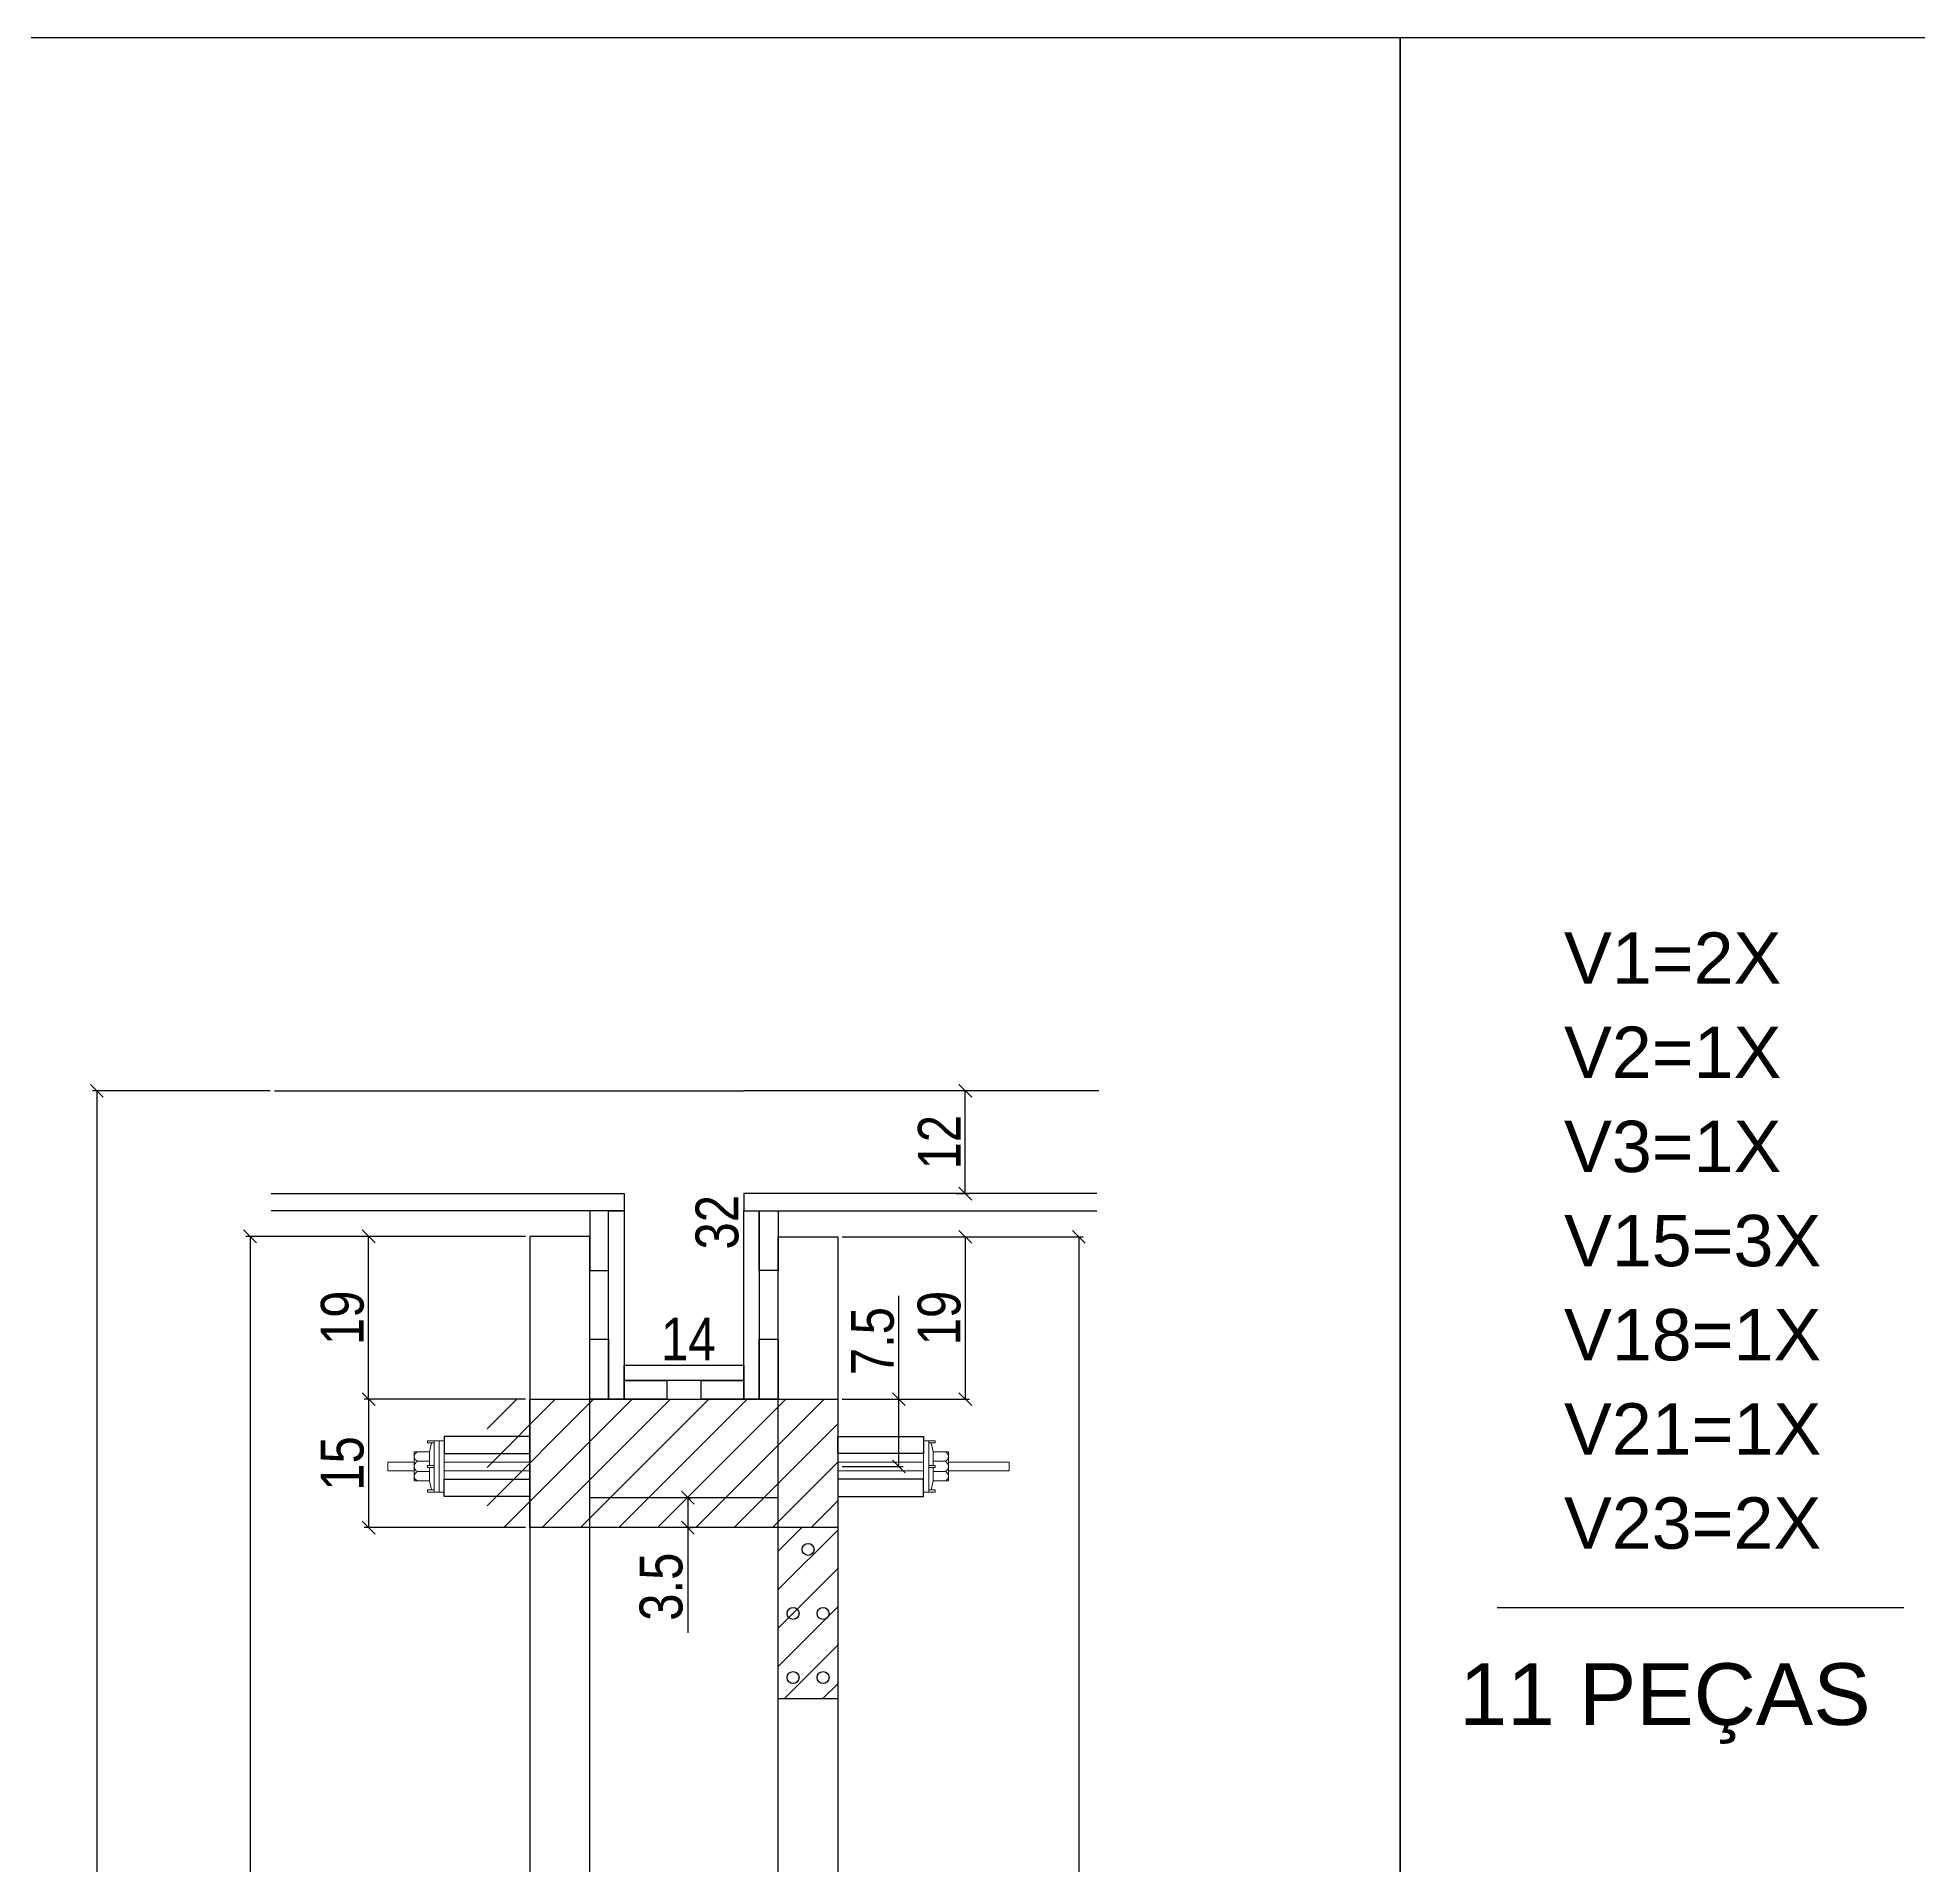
# Model space of a CAD drawing. Extents: x 15230 to 21256, y 3128 to 7338.
# Drawn here: x 16477.6 to 16917.1, y 4014.3 to 4441.3 of the extents above; entities that cross this region are included whole.
import ezdxf

# ---------------------------------------------------------------- set-up
doc = ezdxf.new("R2010")
doc.units = 0
doc.layers.add('BARRA_ANCORAGEM', color=1, linetype='Continuous', lineweight=15)
for name, color, linetype in [('COTA', 241, 'Continuous'), ('TIRAS REESCORAMENTO', 252, 'Continuous'), ('VIGAS', 3, 'Continuous')]:
    doc.layers.add(name, color=color, linetype=linetype)
doc.styles.add('COTA TECNICA 2X', font='techl___.ttf', dxfattribs={"height": 10})
doc.styles.add('R80-50', font='arial.ttf', dxfattribs={"height": 10})
doc.dimstyles.new('SECAO', dxfattribs={"dimscale": 0.333333, "dimtxt": 5, "dimasz": 9, "dimexe": 3, "dimexo": 3, "dimgap": 3, "dimtad": 1, "dimdec": 1, "dimlfac": 0.5, "dimzin": 12, "dimdsep": 46, "dimtxsty": 'COTA TECNICA 2X', "dimblk1": 'OBLIQUE', "dimblk2": 'OBLIQUE', "dimsah": 1, "dimcen": 0.9, "dimclrd": 4, "dimclre": 4, "dimclrt": 240, "dimadec": 1, "dimazin": 3, "dimtfac": 1, "dimtdec": 1, "dimtmove": 0, "dimatfit": 3, "dimfxl": 1, "dimtolj": 1, "dimtzin": 12, "dimarcsym": 0})

# ---------------------------------------------------------------- blocks, each defined once
blk = doc.blocks.new('_Oblique')
at = {"color": 0, "linetype": 'ByBlock', "lineweight": -2}
blk.add_line((-0.5, -0.5), (0.5, 0.5), dxfattribs=at)
blk = doc.blocks.new('*D159')
at = {"layer": 'COTA', "color": 4, "lineweight": -2, "transparency": 16777216}
for p, q in [((16591.6, 4161.21), (16526.19, 4161.21)), ((16527.19, 4161.21), (16527.19, 3671.12)), ((16591.6, 3671.12), (16526.19, 3671.12))]:
    blk.add_line(p, q, dxfattribs=at)
at = {"layer": 'DEFPOINTS', "color": 0, "transparency": 16777216}
for p in [(16592.6, 4161.21), (16527.19, 3671.12), (16592.6, 3671.12)]:
    blk.add_point(p, dxfattribs=at)
at = {"layer": 'COTA', "color": 4, "lineweight": -2, "transparency": 16777216, "xscale": 3, "yscale": 3, "zscale": 3}
for p, rotation in [((16527.19, 4161.21), 90), ((16527.19, 3671.12), 270)]:
    blk.add_blockref('_Oblique', p, dxfattribs=dict(at, rotation=rotation))
at = {"layer": 'COTA', "color": 240, "transparency": 16777216, "insert": (16521.08, 3916.17), "char_height": 10, "attachment_point": 5, "rotation": 90, "style": 'COTA TECNICA 2X'}
blk.add_mtext('\\A1;245', dxfattribs=at)
blk = doc.blocks.new('*D165')
at = {"layer": 'COTA', "color": 4, "lineweight": -2, "transparency": 16777216}
for p, q in [((16591.6, 4161.21), (16553.9, 4161.21)), ((16554.9, 4123.16), (16554.9, 4161.21)), ((16591.6, 4123.16), (16553.9, 4123.16))]:
    blk.add_line(p, q, dxfattribs=at)
at = {"layer": 'DEFPOINTS', "color": 0, "transparency": 16777216}
for p in [(16554.9, 4161.21), (16592.6, 4161.21), (16592.6, 4123.16)]:
    blk.add_point(p, dxfattribs=at)
at = {"layer": 'COTA', "color": 4, "lineweight": -2, "transparency": 16777216, "xscale": 3, "yscale": 3, "zscale": 3}
for p, rotation in [((16554.9, 4161.21), 90), ((16554.9, 4123.16), 270)]:
    blk.add_blockref('_Oblique', p, dxfattribs=dict(at, rotation=rotation))
at = {"layer": 'COTA', "color": 240, "transparency": 16777216, "insert": (16548.81, 4142.19), "char_height": 10, "attachment_point": 5, "rotation": 90, "style": 'COTA TECNICA 2X'}
blk.add_mtext('\\A1;19', dxfattribs=at)
blk = doc.blocks.new('*D166')
at = {"layer": 'COTA', "color": 4, "lineweight": -2, "transparency": 16777216}
for p, q in [((16665.6, 4161.09), (16695.35, 4161.09)), ((16694.35, 4161.09), (16694.35, 4123.16)), ((16665.6, 4123.16), (16695.35, 4123.16))]:
    blk.add_line(p, q, dxfattribs=at)
at = {"layer": 'DEFPOINTS', "color": 0, "transparency": 16777216}
for p in [(16664.6, 4161.09), (16664.6, 4123.16), (16694.35, 4123.16)]:
    blk.add_point(p, dxfattribs=at)
at = {"layer": 'COTA', "color": 4, "lineweight": -2, "transparency": 16777216, "xscale": 3, "yscale": 3, "zscale": 3}
for p, rotation in [((16694.35, 4161.09), 90), ((16694.35, 4123.16), 270)]:
    blk.add_blockref('_Oblique', p, dxfattribs=dict(at, rotation=rotation))
at = {"layer": 'COTA', "color": 240, "transparency": 16777216, "insert": (16688.26, 4142.13), "char_height": 10, "attachment_point": 5, "rotation": 90, "style": 'COTA TECNICA 2X'}
blk.add_mtext('\\A1;19', dxfattribs=at)
blk = doc.blocks.new('*D167')
at = {"layer": 'COTA', "color": 4, "lineweight": -2, "transparency": 16777216}
for p, q in [((16531.91, 4195.21), (16490.4, 4195.21)), ((16491.4, 4195.21), (16491.4, 3651.12)), ((16591.6, 3651.12), (16490.4, 3651.12))]:
    blk.add_line(p, q, dxfattribs=at)
at = {"layer": 'DEFPOINTS', "color": 0, "transparency": 16777216}
for p in [(16532.91, 4195.21), (16491.4, 3651.12), (16592.6, 3651.12)]:
    blk.add_point(p, dxfattribs=at)
at = {"layer": 'COTA', "color": 4, "lineweight": -2, "transparency": 16777216, "xscale": 3, "yscale": 3, "zscale": 3}
for p, rotation in [((16491.4, 4195.21), 90), ((16491.4, 3651.12), 270)]:
    blk.add_blockref('_Oblique', p, dxfattribs=dict(at, rotation=rotation))
at = {"layer": 'COTA', "color": 240, "transparency": 16777216, "insert": (16485.32, 3923.17), "char_height": 10, "attachment_point": 5, "rotation": 90, "style": 'COTA TECNICA 2X'}
blk.add_mtext('\\A1;272', dxfattribs=at)
blk = doc.blocks.new('*D169')
at = {"layer": 'DEFPOINTS', "color": 0, "transparency": 16777216}
for p in [(16629.63, 4195.21), (16642.6, 4195.21), (16629.63, 4131.16)]:
    blk.add_point(p, dxfattribs=at)
at = {"layer": 'COTA', "color": 240, "transparency": 16777216, "insert": (16636.38, 4164.51), "char_height": 10, "attachment_point": 5, "rotation": 90, "style": 'COTA TECNICA 2X'}
blk.add_mtext('\\A1;32', dxfattribs=at)
blk = doc.blocks.new('*D170')
at = {"layer": 'DEFPOINTS', "color": 0, "transparency": 16777216}
for p in [(16614.6, 4131.16), (16642.6, 4131.16), (16642.6, 4131.16)]:
    blk.add_point(p, dxfattribs=at)
at = {"layer": 'COTA', "color": 240, "transparency": 16777216, "insert": (16629.63, 4137.24), "char_height": 10, "attachment_point": 5, "style": 'COTA TECNICA 2X'}
blk.add_mtext('\\A1;14', dxfattribs=at)
blk = doc.blocks.new('*D172')
at = {"layer": 'COTA', "color": 4, "lineweight": -2, "transparency": 16777216}
for p, q in [((16694.35, 4171.21), (16694.35, 4195.21)), ((16695.35, 4195.21), (16695.35, 4195.21)), ((16692.19, 4171.21), (16695.35, 4171.21))]:
    blk.add_line(p, q, dxfattribs=at)
at = {"layer": 'DEFPOINTS', "color": 0, "transparency": 16777216}
for p in [(16694.35, 4195.21), (16694.35, 4195.21), (16691.19, 4171.21)]:
    blk.add_point(p, dxfattribs=at)
at = {"layer": 'COTA', "color": 4, "lineweight": -2, "transparency": 16777216, "xscale": 3, "yscale": 3, "zscale": 3}
for p, rotation in [((16694.35, 4195.21), 90), ((16694.35, 4171.21), 270)]:
    blk.add_blockref('_Oblique', p, dxfattribs=dict(at, rotation=rotation))
at = {"layer": 'COTA', "color": 240, "transparency": 16777216, "insert": (16688.29, 4183.21), "char_height": 10, "attachment_point": 5, "rotation": 90, "style": 'COTA TECNICA 2X'}
blk.add_mtext('\\A1;12', dxfattribs=at)
blk = doc.blocks.new('*D173')
at = {"layer": 'COTA', "color": 4, "lineweight": -2, "transparency": 16777216}
for p, q in [((16666.6, 4161.09), (16721.89, 4161.09)), ((16720.89, 4161.09), (16720.89, 3671.12)), ((16666.6, 3671.12), (16721.89, 3671.12))]:
    blk.add_line(p, q, dxfattribs=at)
at = {"layer": 'DEFPOINTS', "color": 0, "transparency": 16777216}
for p in [(16665.6, 4161.09), (16665.6, 3671.12), (16720.89, 3671.12)]:
    blk.add_point(p, dxfattribs=at)
at = {"layer": 'COTA', "color": 4, "lineweight": -2, "transparency": 16777216, "xscale": 3, "yscale": 3, "zscale": 3}
for p, rotation in [((16720.89, 4161.09), 90), ((16720.89, 3671.12), 270)]:
    blk.add_blockref('_Oblique', p, dxfattribs=dict(at, rotation=rotation))
at = {"layer": 'COTA', "color": 240, "transparency": 16777216, "insert": (16714.78, 3916.1), "char_height": 10, "attachment_point": 5, "rotation": 90, "style": 'COTA TECNICA 2X'}
blk.add_mtext('\\A1;245', dxfattribs=at)
blk = doc.blocks.new('*D175')
at = {"layer": 'COTA', "color": 4, "lineweight": -2, "transparency": 16777216}
for p, q in [((16591.6, 4123.16), (16553.9, 4123.16)), ((16554.9, 4123.16), (16554.9, 4093.16)), ((16591.6, 4093.16), (16553.9, 4093.16))]:
    blk.add_line(p, q, dxfattribs=at)
at = {"layer": 'DEFPOINTS', "color": 0, "transparency": 16777216}
for p in [(16592.6, 4123.16), (16554.9, 4093.16), (16592.6, 4093.16)]:
    blk.add_point(p, dxfattribs=at)
at = {"layer": 'COTA', "color": 4, "lineweight": -2, "transparency": 16777216, "xscale": 3, "yscale": 3, "zscale": 3}
for p, rotation in [((16554.9, 4123.16), 90), ((16554.9, 4093.16), 270)]:
    blk.add_blockref('_Oblique', p, dxfattribs=dict(at, rotation=rotation))
at = {"layer": 'COTA', "color": 240, "transparency": 16777216, "insert": (16548.79, 4108.16), "char_height": 10, "attachment_point": 5, "rotation": 90, "style": 'COTA TECNICA 2X'}
blk.add_mtext('\\A1;15', dxfattribs=at)
blk = doc.blocks.new('A$C51C4441F')
at = {"layer": 'BARRA_ANCORAGEM'}
for p, q in [((-2.25, 3.4), (-1.79, 5.5)), ((-2.25, 3.4), (-5.81, 3.39)), ((-5.81, 3.39), (-5.81, -3.39)), ((-2.25, 1.2), (-5.02, 1.2)), ((-2.25, 3.4), (-2.25, 3.4)), ((-2.25, 3.4), (-2.25, 0.25)), ((-2.25, -3.4), (-5.81, -3.39)), ((-2.25, -1.2), (-5.02, -1.2)), ((-2.25, -0.25), (-2.25, -3.4)), ((-2.25, -3.4), (-1.79, -5.5))]:
    blk.add_line(p, q, dxfattribs=at)
for points in [[(-2.7, 6), (-1.2, 6), (-1.2, 5.5), (-2.7, 5.5)], [(-1.2, -6), (0, -6), (0, 6), (-1.2, 6)], [(-2.7, 0.25), (-1.2, 0.25), (-1.2, -0.25), (-2.7, -0.25)], [(-2.7, -6), (-1.2, -6), (-1.2, -5.5), (-2.7, -5.5)]]:
    blk.add_lwpolyline(points, close=True, dxfattribs=at)
for centre, radius, start, end in [((-4.66, 2.3), 1.15, 107.7845, 252.2718), ((-4.52, 0), 1.3, 112.648, 247.4083), ((-4.66, -2.3), 1.15, 107.7845, 252.2718)]:
    blk.add_arc(centre, radius, start, end, dxfattribs=at)
blk = doc.blocks.new('*D176')
at = {"layer": 'COTA', "color": 4, "lineweight": -2, "transparency": 16777216}
for p, q in [((16678.82, 4123.16), (16678.82, 4147.31)), ((16665.6, 4123.16), (16679.82, 4123.16)), ((16678.82, 4107.46), (16678.82, 4123.16)), ((16665.6, 4107.46), (16679.82, 4107.46))]:
    blk.add_line(p, q, dxfattribs=at)
at = {"layer": 'DEFPOINTS', "color": 0, "transparency": 16777216}
for p in [(16664.6, 4123.16), (16678.82, 4123.16), (16664.6, 4107.46)]:
    blk.add_point(p, dxfattribs=at)
at = {"layer": 'COTA', "color": 4, "lineweight": -2, "transparency": 16777216, "xscale": 3, "yscale": 3, "zscale": 3}
for p, rotation in [((16678.82, 4123.16), 90), ((16678.82, 4107.46), 270)]:
    blk.add_blockref('_Oblique', p, dxfattribs=dict(at, rotation=rotation))
at = {"layer": 'COTA', "color": 240, "transparency": 16777216, "insert": (16672.71, 4136.74), "char_height": 10, "attachment_point": 5, "rotation": 90, "style": 'COTA TECNICA 2X'}
blk.add_mtext('\\A1;7.5', dxfattribs=at)
blk = doc.blocks.new('*D177')
at = {"layer": 'COTA', "color": 4, "lineweight": -2, "transparency": 16777216}
for p, q in [((16629.52, 4100.16), (16629.52, 4093.16)), ((16629.6, 4100.16), (16630.52, 4100.16)), ((16629.52, 4093.16), (16629.52, 4068.56)), ((16629.6, 4093.16), (16630.52, 4093.16))]:
    blk.add_line(p, q, dxfattribs=at)
at = {"layer": 'DEFPOINTS', "color": 0, "transparency": 16777216}
for p in [(16628.6, 4100.16), (16628.6, 4093.16), (16629.52, 4093.16)]:
    blk.add_point(p, dxfattribs=at)
at = {"layer": 'COTA', "color": 4, "lineweight": -2, "transparency": 16777216, "xscale": 3, "yscale": 3, "zscale": 3}
for p, rotation in [((16629.52, 4100.16), 90), ((16629.52, 4093.16), 270)]:
    blk.add_blockref('_Oblique', p, dxfattribs=dict(at, rotation=rotation))
at = {"layer": 'COTA', "color": 240, "transparency": 16777216, "insert": (16623.3, 4079.36), "char_height": 10, "attachment_point": 5, "rotation": 90, "style": 'COTA TECNICA 2X'}
blk.add_mtext('\\A1;3.5', dxfattribs=at)

msp = doc.modelspace()

# ---------------------------------------------------------------- hatches: boundary and pattern name
at = {"layer": 'COTA'}
h = msp.add_hatch(dxfattribs=at)
h.set_pattern_fill('ANSI31', color=256, scale=2, style=0)
h.set_pattern_definition([(45, (-8032.354, -209173.9055), (-4.49012806, 4.49012806), [])])
h.paths.add_polyline_path([(16664.6, 4093.16), (16664.6, 4123.16), (16582.6, 4123.16), (16582.6, 4093.16)])
h = msp.add_hatch(dxfattribs=at)
h.set_pattern_fill('ANSI31', color=256, scale=2, style=0)
h.set_pattern_definition([(45, (-7009.13, -194166.246), (-4.49012806, 4.49012806), [])])
h.paths.add_polyline_path([(16650.72, 4053.14), (16664.72, 4053.14), (16664.72, 4093.08), (16650.72, 4093.08)])

# ---------------------------------------------------------------- linework, layer by layer
at = {"linetype": 'Continuous'}
for p, q in [((16592.6, 4093.16), (16592.6, 4123.16)), ((16592.6, 4123.16), (16664.6, 4123.16)), ((16664.6, 4123.16), (16664.6, 4093.16)), ((16650.6, 4100.16), (16606.6, 4100.16)), ((16664.6, 4093.16), (16592.6, 4093.16))]:
    msp.add_line(p, q, dxfattribs=at)
msp.add_line((16664.6, 4053.14), (16650.6, 4053.14))
msp.add_lwpolyline([(16592.6, 3671.12), (16606.6, 3671.12), (16606.6, 4161.21), (16592.6, 4161.21)], close=True, dxfattribs=at)
msp.add_lwpolyline([(16650.6, 4100.16), (16650.6, 4161.09), (16664.6, 4161.09), (16664.6, 3671.12), (16650.6, 3671.12), (16650.6, 4100.16)], dxfattribs=at)
for centre in [(16657.6, 4088.08), (16654.1, 4073.11), (16661.1, 4073.11), (16654.1, 4058.14), (16661.1, 4058.14)]:
    msp.add_circle(centre, 1.4)
at = {"layer": 'BARRA_ANCORAGEM'}
for points in [[(16571.4, 4113.46), (16572.6, 4113.46), (16572.6, 4101.46), (16571.4, 4101.46)], [(16685.8, 4113.46), (16684.6, 4113.46), (16684.6, 4101.46), (16685.8, 4101.46)], [(16559.4, 4106.46), (16565.58, 4106.46), (16565.58, 4108.46), (16559.4, 4108.46)], [(16572.6, 4106.46), (16592.6, 4106.46), (16592.6, 4108.46), (16572.6, 4108.46)], [(16684.6, 4106.46), (16664.6, 4106.46), (16664.6, 4108.46), (16684.6, 4108.46)], [(16690.41, 4106.46), (16704.6, 4106.46), (16704.6, 4108.46), (16690.41, 4108.46)]]:
    msp.add_lwpolyline(points, close=True, dxfattribs=at)
at = {"layer": 'TIRAS REESCORAMENTO', "linetype": 'ByBlock'}
for p, q in [((16532.91, 4195.21), (16642.6, 4195.21)), ((16725.56, 4195.21), (16642.6, 4195.21)), ((16642.6, 4167.21), (16725.08, 4167.21))]:
    msp.add_line(p, q, dxfattribs=at)
for points in [[(16532.12, 4171.21), (16614.6, 4171.21), (16614.6, 4167.21), (16532.12, 4167.21)], [(16725.08, 4171.21), (16642.6, 4171.21), (16642.6, 4167.21), (16725.08, 4167.21)], [(16614.6, 4123.16), (16611, 4123.16), (16611, 4167.21), (16614.6, 4167.21), (16614.6, 4123.16)], [(16646.2, 4123.16), (16642.6, 4123.16), (16642.6, 4167.21), (16646.2, 4167.21), (16646.2, 4123.16)]]:
    msp.add_lwpolyline(points, dxfattribs=at)
for points in [[(16606.6, 4153.21), (16611, 4153.21), (16611, 4167.21), (16606.6, 4167.21)], [(16646.2, 4167.21), (16650.6, 4167.21), (16650.6, 4153.21), (16646.2, 4153.21)], [(16606.6, 4137.16), (16611, 4137.16), (16611, 4123.16), (16606.6, 4123.16)], [(16646.2, 4137.16), (16650.6, 4137.16), (16650.6, 4123.16), (16646.2, 4123.16)], [(16642.6, 4127.56), (16614.6, 4127.56), (16614.6, 4131.16), (16642.6, 4131.16)], [(16624.6, 4127.56), (16624.6, 4123.16), (16614.6, 4123.16), (16614.6, 4127.56)], [(16642.6, 4127.56), (16642.6, 4123.16), (16632.6, 4123.16), (16632.6, 4127.56)], [(16572.6, 4110.46), (16592.6, 4110.46), (16592.6, 4114.46), (16572.6, 4114.46)], [(16684.6, 4110.46), (16664.6, 4110.46), (16664.6, 4114.46), (16684.6, 4114.46)], [(16572.6, 4104.46), (16592.6, 4104.46), (16592.6, 4100.46), (16572.6, 4100.46)], [(16684.6, 4104.46), (16664.6, 4104.46), (16664.6, 4100.46), (16684.6, 4100.46)]]:
    msp.add_lwpolyline(points, close=True, dxfattribs=at)
at = {"layer": 'VIGAS', "color": 7}
msp.add_line((16818.62, 4074.53), (16913.66, 4074.53), dxfattribs=at)
at = {"layer": 'VIGAS'}
for points in [[(16795.95, 3476.51), (16346.67, 3476.51), (16346.67, 4441.29), (16795.95, 4441.29)], [(17240.23, 3476.51), (16795.95, 3476.51), (16795.95, 4441.29), (17240.23, 4441.29)]]:
    msp.add_lwpolyline(points, close=True, dxfattribs=at)

# ---------------------------------------------------------------- block references
at = {"layer": 'BARRA_ANCORAGEM', "xscale": -1, "rotation": 180}
msp.add_blockref('A$C51C4441F', (16571.4, 4107.46), dxfattribs=at)
at = {"layer": 'BARRA_ANCORAGEM', "xscale": -1}
msp.add_blockref('A$C51C4441F', (16684.6, 4107.46), dxfattribs=at)

# ---------------------------------------------------------------- texts
at = {"layer": 'VIGAS', "color": 0, "style": 'R80-50'}
for s, p in [('V1=2X', (16834.27, 4220.23)), ('V2=1X', (16834.27, 4198.23)), ('V3=1X', (16834.27, 4176.23)), ('V15=3X', (16834.27, 4154.23)), ('V18=1X', (16834.27, 4132.23)), ('V21=1X', (16834.27, 4110.23)), ('V23=2X', (16834.27, 4088.23))]:
    msp.add_text(s, height=12, dxfattribs=at).set_placement(p)
at = {"layer": 'VIGAS', "color": 7, "insert": (16809.78, 4061.47), "char_height": 14.4, "attachment_point": 1, "style": 'R80-50'}
msp.add_mtext_dynamic_manual_height_columns('11 PEÇAS', width=162.221, gutter_width=50, heights=[0], dxfattribs=at)

# ---------------------------------------------------------------- dimensions: what is measured, and where the dimension line sits
at = {"layer": 'COTA', "color": 3}
for base, p1, p2, picture, middle in [((16491.4, 3651.12), (16532.91, 4195.21), (16592.6, 3651.12), '*D167', (16485.32, 3923.17)), ((16694.35, 4195.21), (16691.19, 4171.21), (16694.35, 4195.21), '*D172', (16688.29, 4183.21)), ((16527.19, 3671.12), (16592.6, 4161.21), (16592.6, 3671.12), '*D159', (16521.08, 3916.17)), ((16554.9, 4161.21), (16592.6, 4123.16), (16592.6, 4161.21), '*D165', (16548.81, 4142.19)), ((16694.35, 4123.16), (16664.6, 4161.09), (16664.6, 4123.16), '*D166', (16688.26, 4142.13)), ((16720.89, 3671.12), (16665.6, 4161.09), (16665.6, 3671.12), '*D173', (16714.78, 3916.1)), ((16554.9, 4093.16), (16592.6, 4123.16), (16592.6, 4093.16), '*D175', (16548.79, 4108.16)), ((16629.52, 4093.16), (16628.6, 4100.16), (16628.6, 4093.16), '*D177', (16623.3, 4079.36))]:
    dim = msp.add_linear_dim(base=base, p1=p1, p2=p2, angle=90, dimstyle='SECAO', dxfattribs=at)
    dim.commit()
    dim.dimension.update_dxf_attribs({"geometry": picture, "text_midpoint": middle})
dim = msp.add_linear_dim(base=(16642.6, 4195.21), p1=(16629.63, 4131.16), p2=(16629.63, 4195.21), angle=90, dimstyle='SECAO', override={"dimse1": 1, "dimse2": 1, "dimsd1": 1, "dimsd2": 1}, dxfattribs=at)
dim.commit()
dim.dimension.update_dxf_attribs({"geometry": '*D169', "text_midpoint": (16642.6, 4164.51), "dimtype": 160})
dim = msp.add_linear_dim(base=(16678.82, 4123.16), p1=(16664.6, 4107.46), p2=(16664.6, 4123.16), angle=90, text='7.5', dimstyle='SECAO', dxfattribs=at)
dim.commit()
dim.dimension.update_dxf_attribs({"geometry": '*D176', "text_midpoint": (16672.71, 4136.74)})
dim = msp.add_linear_dim(base=(16642.6, 4131.16), p1=(16614.6, 4131.16), p2=(16642.6, 4131.16), dimstyle='SECAO', override={"dimse1": 1, "dimse2": 1, "dimsd1": 1, "dimsd2": 1}, dxfattribs=at)
dim.commit()
dim.dimension.update_dxf_attribs({"geometry": '*D170', "text_midpoint": (16629.63, 4131.16), "dimtype": 160})

doc.saveas('drawing.dxf')
